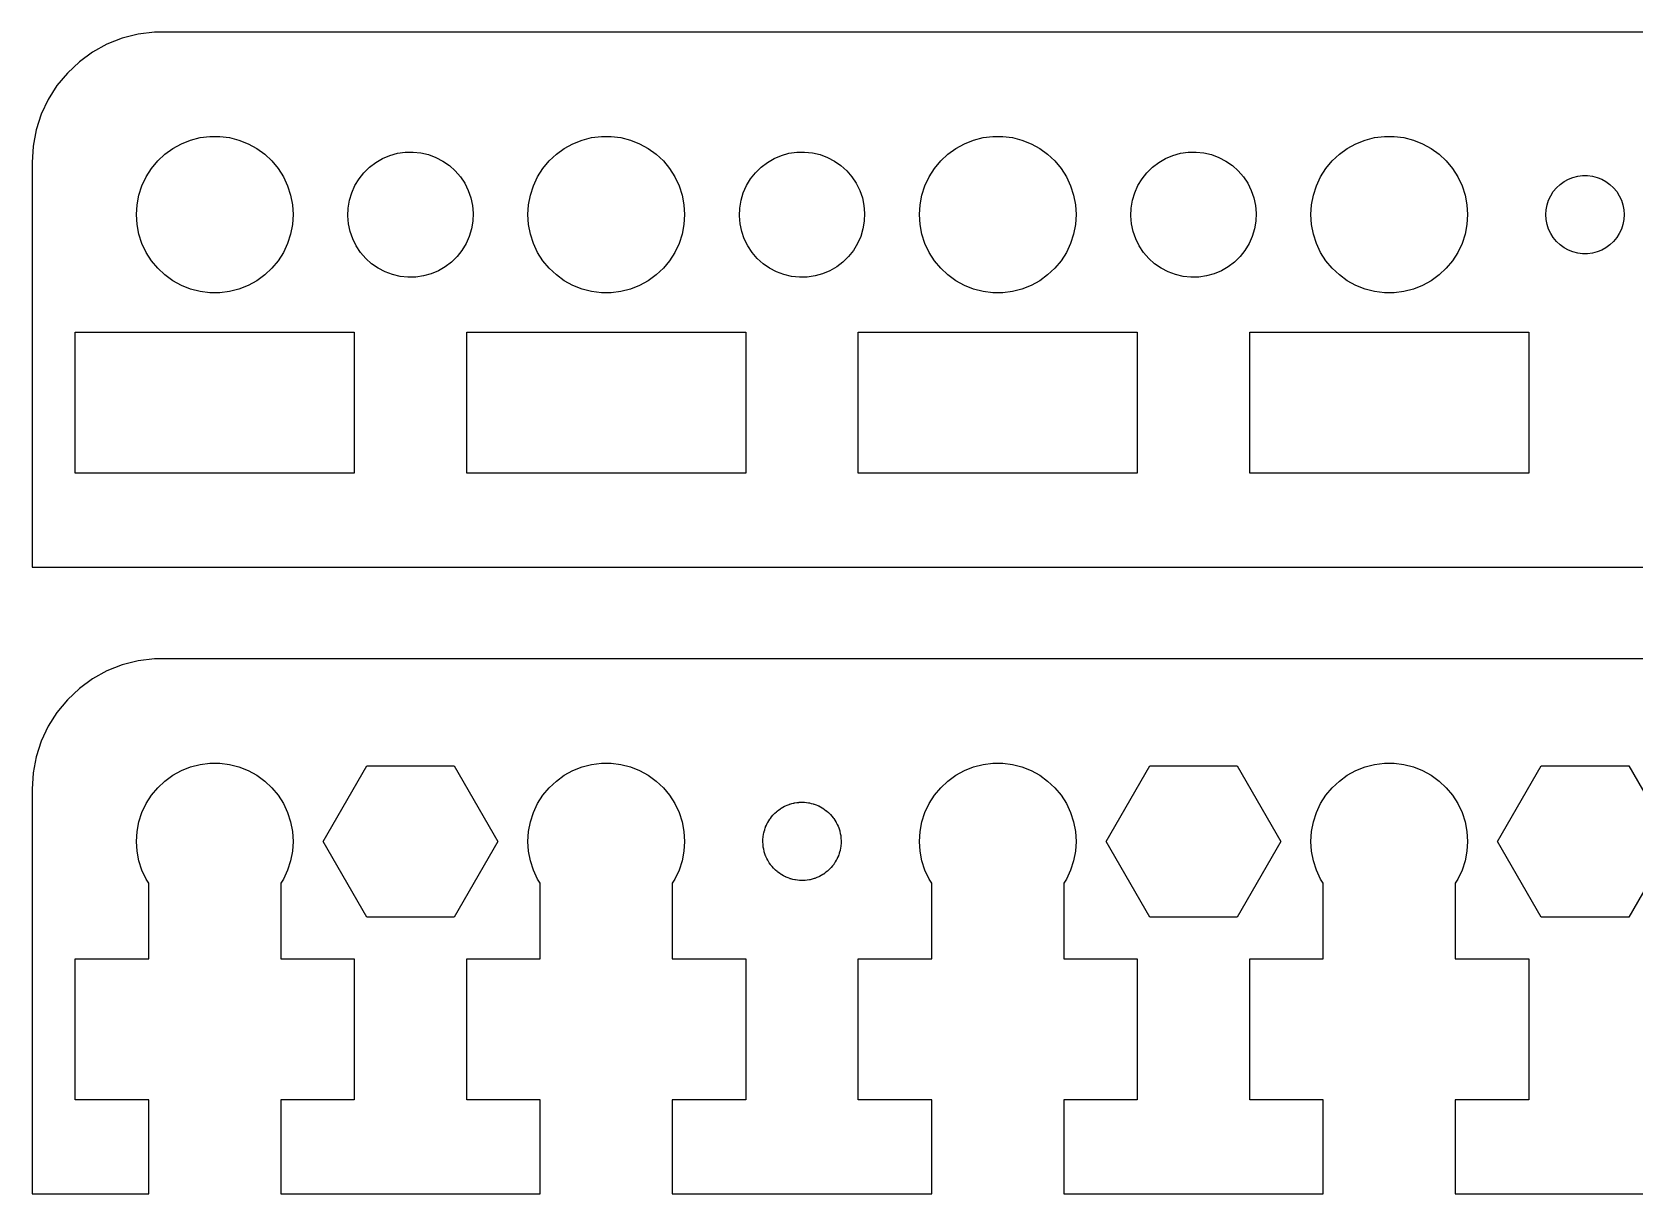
# Model space of a CAD drawing. Header units: metres. Extents: x -74 to 74, y 0 to 92.
# Drawn here: x -74.5 to -13.1, y 48 to 92.5 of the extents above; entities that cross this region are included whole.
import ezdxf

# ---------------------------------------------------------------- set-up
doc = ezdxf.new("R2010")
doc.units = ezdxf.units.M

msp = doc.modelspace()

# ---------------------------------------------------------------- linework, layer by layer
for p, q in [((-71.0451, 92.2553), (-71.6289, 92.0241)), ((-70.4369, 92.4114), (-71.0451, 92.2553)), ((-69.8139, 92.4901), (-70.4369, 92.4114)), ((69.8139, 92.4901), (-69.8139, 92.4901)), ((-72.1791, 91.7216), (-72.6871, 91.3526)), ((-71.6289, 92.0241), (-72.1791, 91.7216)), ((-73.1448, 90.9227), (-73.5451, 90.4389)), ((-72.6871, 91.3526), (-73.1448, 90.9227)), ((-73.5451, 90.4389), (-73.8815, 89.9088)), ((-73.8815, 89.9088), (-74.1489, 89.3406)), ((-74.1489, 89.3406), (-74.3429, 88.7434)), ((-74.3429, 88.7434), (-74.4606, 88.1267)), ((-68.427, 88.3532), (-68.0621, 88.4469)), ((-68.0621, 88.4469), (-67.6884, 88.4941)), ((-67.6884, 88.4941), (-67.3116, 88.4941)), ((-67.3116, 88.4941), (-66.9379, 88.4469)), ((-66.9379, 88.4469), (-66.573, 88.3532)), ((-53.427, 88.3532), (-53.0621, 88.4469)), ((-53.0621, 88.4469), (-52.6884, 88.4941)), ((-52.6884, 88.4941), (-52.3116, 88.4941)), ((-52.3116, 88.4941), (-51.9379, 88.4469)), ((-51.9379, 88.4469), (-51.5729, 88.3532)), ((-38.427, 88.3532), (-38.0621, 88.4469)), ((-38.0621, 88.4469), (-37.6884, 88.4941)), ((-37.6884, 88.4941), (-37.3116, 88.4941)), ((-37.3116, 88.4941), (-36.9379, 88.4469)), ((-36.9379, 88.4469), (-36.5729, 88.3532)), ((-23.427, 88.3532), (-23.0621, 88.4469)), ((-23.0621, 88.4469), (-22.6884, 88.4941)), ((-22.6884, 88.4941), (-22.3116, 88.4941)), ((-22.3116, 88.4941), (-21.9379, 88.4469)), ((-21.9379, 88.4469), (-21.5729, 88.3532)), ((-74.4606, 88.1267), (-74.5, 87.5)), ((-69.4123, 87.8115), (-69.1075, 88.033)), ((-69.1075, 88.033), (-68.7773, 88.2145)), ((-68.7773, 88.2145), (-68.427, 88.3532)), ((-66.573, 88.3532), (-66.2227, 88.2145)), ((-66.2227, 88.2145), (-65.8925, 88.033)), ((-65.8925, 88.033), (-65.5877, 87.8115)), ((-60.7893, 87.7665), (-60.499, 87.8475)), ((-60.499, 87.8475), (-60.2008, 87.8916)), ((-60.2008, 87.8916), (-59.8995, 87.8979)), ((-59.8995, 87.8979), (-59.5997, 87.8664)), ((-59.5997, 87.8664), (-59.3063, 87.7976)), ((-54.4123, 87.8115), (-54.1075, 88.033)), ((-54.1075, 88.033), (-53.7773, 88.2145)), ((-53.7773, 88.2145), (-53.427, 88.3532)), ((-51.5729, 88.3532), (-51.2227, 88.2145)), ((-51.2227, 88.2145), (-50.8925, 88.033)), ((-50.8925, 88.033), (-50.5877, 87.8115)), ((-45.7893, 87.7665), (-45.499, 87.8475)), ((-45.499, 87.8475), (-45.2008, 87.8916)), ((-45.2008, 87.8916), (-44.8995, 87.8979)), ((-44.8995, 87.8979), (-44.5997, 87.8664)), ((-44.5997, 87.8664), (-44.3063, 87.7976)), ((-39.4123, 87.8115), (-39.1075, 88.033)), ((-39.1075, 88.033), (-38.7773, 88.2145)), ((-38.7773, 88.2145), (-38.427, 88.3532)), ((-36.5729, 88.3532), (-36.2227, 88.2145)), ((-36.2227, 88.2145), (-35.8925, 88.033)), ((-35.8925, 88.033), (-35.5877, 87.8115)), ((-30.7893, 87.7665), (-30.499, 87.8475)), ((-30.499, 87.8475), (-30.2008, 87.8916)), ((-30.2008, 87.8916), (-29.8995, 87.8979)), ((-29.8995, 87.8979), (-29.5997, 87.8664)), ((-29.5997, 87.8664), (-29.3063, 87.7976)), ((-24.4123, 87.8115), (-24.1075, 88.033)), ((-24.1075, 88.033), (-23.7773, 88.2145)), ((-23.7773, 88.2145), (-23.427, 88.3532)), ((-21.5729, 88.3532), (-21.2227, 88.2145)), ((-21.2227, 88.2145), (-20.8925, 88.033)), ((-20.8925, 88.033), (-20.5877, 87.8115)), ((-74.5, 87.5), (-74.5, 72)), ((-70.1289, 86.9453), (-69.927, 87.2634)), ((-69.927, 87.2634), (-69.6869, 87.5536)), ((-69.6869, 87.5536), (-69.4123, 87.8115)), ((-65.5877, 87.8115), (-65.3131, 87.5536)), ((-65.3131, 87.5536), (-65.073, 87.2634)), ((-65.073, 87.2634), (-64.8711, 86.9453)), ((-61.7835, 87.1059), (-61.5682, 87.3168)), ((-61.5682, 87.3168), (-61.3281, 87.499)), ((-61.3281, 87.499), (-61.0671, 87.6497)), ((-61.0671, 87.6497), (-60.7893, 87.7665)), ((-59.3063, 87.7976), (-59.0238, 87.6925)), ((-59.0238, 87.6925), (-58.7567, 87.5529)), ((-58.7567, 87.5529), (-58.5092, 87.3809)), ((-58.5092, 87.3809), (-58.2853, 87.1792)), ((-55.1289, 86.9453), (-54.927, 87.2634)), ((-54.927, 87.2634), (-54.6869, 87.5536)), ((-54.6869, 87.5536), (-54.4123, 87.8115)), ((-50.5877, 87.8115), (-50.3131, 87.5536)), ((-50.3131, 87.5536), (-50.0729, 87.2634)), ((-50.0729, 87.2634), (-49.8711, 86.9453)), ((-46.7835, 87.1059), (-46.5682, 87.3168)), ((-46.5682, 87.3168), (-46.3281, 87.499)), ((-46.3281, 87.499), (-46.0671, 87.6497)), ((-46.0671, 87.6497), (-45.7893, 87.7665)), ((-44.3063, 87.7976), (-44.0238, 87.6925)), ((-44.0238, 87.6925), (-43.7567, 87.5529)), ((-43.7567, 87.5529), (-43.5092, 87.3809)), ((-43.5092, 87.3809), (-43.2853, 87.1792)), ((-40.1289, 86.9453), (-39.927, 87.2634)), ((-39.927, 87.2634), (-39.6869, 87.5536)), ((-39.6869, 87.5536), (-39.4123, 87.8115)), ((-35.5877, 87.8115), (-35.3131, 87.5536)), ((-35.3131, 87.5536), (-35.0729, 87.2634)), ((-35.0729, 87.2634), (-34.8711, 86.9453)), ((-31.7835, 87.1059), (-31.5682, 87.3168)), ((-31.5682, 87.3168), (-31.3281, 87.499)), ((-31.3281, 87.499), (-31.0671, 87.6497)), ((-31.0671, 87.6497), (-30.7893, 87.7665)), ((-29.3063, 87.7976), (-29.0238, 87.6925)), ((-29.0238, 87.6925), (-28.7567, 87.5529)), ((-28.7567, 87.5529), (-28.5092, 87.3809)), ((-28.5092, 87.3809), (-28.2853, 87.1792)), ((-25.1289, 86.9453), (-24.927, 87.2634)), ((-24.927, 87.2634), (-24.6869, 87.5536)), ((-24.6869, 87.5536), (-24.4123, 87.8115)), ((-20.5877, 87.8115), (-20.3131, 87.5536)), ((-20.3131, 87.5536), (-20.0729, 87.2634)), ((-20.0729, 87.2634), (-19.8711, 86.9453)), ((-70.4057, 86.2461), (-70.2893, 86.6044)), ((-70.2893, 86.6044), (-70.1289, 86.9453)), ((-64.8711, 86.9453), (-64.7107, 86.6044)), ((-64.7107, 86.6044), (-64.5943, 86.2461)), ((-62.2495, 86.3366), (-62.1269, 86.6119)), ((-62.1269, 86.6119), (-61.9707, 86.8697)), ((-61.9707, 86.8697), (-61.7835, 87.1059)), ((-58.2853, 87.1792), (-58.0883, 86.951)), ((-58.0883, 86.951), (-57.9215, 86.7)), ((-57.9215, 86.7), (-57.7875, 86.43)), ((-55.4057, 86.2461), (-55.2893, 86.6044)), ((-55.2893, 86.6044), (-55.1289, 86.9453)), ((-49.8711, 86.9453), (-49.7107, 86.6044)), ((-49.7107, 86.6044), (-49.5942, 86.2461)), ((-47.2495, 86.3366), (-47.1269, 86.6119)), ((-47.1269, 86.6119), (-46.9707, 86.8697)), ((-46.9707, 86.8697), (-46.7835, 87.1059)), ((-43.2853, 87.1792), (-43.0883, 86.951)), ((-43.0883, 86.951), (-42.9215, 86.7)), ((-42.9215, 86.7), (-42.7875, 86.43)), ((-40.4057, 86.2461), (-40.2893, 86.6044)), ((-40.2893, 86.6044), (-40.1289, 86.9453)), ((-34.8711, 86.9453), (-34.7107, 86.6044)), ((-34.7107, 86.6044), (-34.5942, 86.2461)), ((-32.2495, 86.3366), (-32.1269, 86.6119)), ((-32.1269, 86.6119), (-31.9707, 86.8697)), ((-31.9707, 86.8697), (-31.7835, 87.1059)), ((-28.2853, 87.1792), (-28.0883, 86.951)), ((-28.0883, 86.951), (-27.9215, 86.7)), ((-27.9215, 86.7), (-27.7875, 86.43)), ((-25.4057, 86.2461), (-25.2893, 86.6044)), ((-25.2893, 86.6044), (-25.1289, 86.9453)), ((-19.8711, 86.9453), (-19.7107, 86.6044)), ((-19.7107, 86.6044), (-19.5942, 86.2461)), ((-16.0934, 86.5268), (-15.9561, 86.6558)), ((-15.9561, 86.6558), (-15.8037, 86.7665)), ((-15.8037, 86.7665), (-15.6387, 86.8572)), ((-15.6387, 86.8572), (-15.4635, 86.9266)), ((-15.4635, 86.9266), (-15.2811, 86.9734)), ((-15.2811, 86.9734), (-15.0942, 86.997)), ((-15.0942, 86.997), (-14.9058, 86.997)), ((-14.9058, 86.997), (-14.7189, 86.9734)), ((-14.7189, 86.9734), (-14.5365, 86.9266)), ((-14.5365, 86.9266), (-14.3613, 86.8572)), ((-14.3613, 86.8572), (-14.1963, 86.7665)), ((-14.1963, 86.7665), (-14.0439, 86.6558)), ((-14.0439, 86.6558), (-13.9065, 86.5268)), ((-70.4763, 85.876), (-70.4057, 86.2461)), ((-64.5943, 86.2461), (-64.5237, 85.876)), ((-62.3868, 85.7509), (-62.3366, 86.048)), ((-62.3366, 86.048), (-62.2495, 86.3366)), ((-57.7875, 86.43), (-57.6884, 86.1454)), ((-57.6884, 86.1454), (-57.6257, 85.8506)), ((-55.4763, 85.876), (-55.4057, 86.2461)), ((-49.5942, 86.2461), (-49.5237, 85.876)), ((-47.3868, 85.7509), (-47.3366, 86.048)), ((-47.3366, 86.048), (-47.2495, 86.3366)), ((-42.7875, 86.43), (-42.6884, 86.1454)), ((-42.6884, 86.1454), (-42.6257, 85.8506)), ((-40.4763, 85.876), (-40.4057, 86.2461)), ((-34.5942, 86.2461), (-34.5237, 85.876)), ((-32.3868, 85.7509), (-32.3366, 86.048)), ((-32.3366, 86.048), (-32.2495, 86.3366)), ((-27.7875, 86.43), (-27.6884, 86.1454)), ((-27.6884, 86.1454), (-27.6257, 85.8506)), ((-25.4763, 85.876), (-25.4057, 86.2461)), ((-19.5942, 86.2461), (-19.5237, 85.876)), ((-16.4529, 85.873), (-16.3947, 86.0522)), ((-16.3947, 86.0522), (-16.3145, 86.2226)), ((-16.3145, 86.2226), (-16.2135, 86.3817)), ((-16.2135, 86.3817), (-16.0934, 86.5268)), ((-13.9065, 86.5268), (-13.7865, 86.3817)), ((-13.7865, 86.3817), (-13.6855, 86.2226)), ((-13.6855, 86.2226), (-13.6053, 86.0522)), ((-13.6053, 86.0522), (-13.5471, 85.873)), ((-70.5, 85.5), (-70.4763, 85.876)), ((-70.4763, 85.124), (-70.5, 85.5)), ((-64.5237, 85.876), (-64.5, 85.5)), ((-64.5, 85.5), (-64.5237, 85.124)), ((-62.3995, 85.4497), (-62.3868, 85.7509)), ((-62.3743, 85.1494), (-62.3995, 85.4497)), ((-57.6257, 85.8506), (-57.6005, 85.5502)), ((-57.6005, 85.5502), (-57.6131, 85.2491)), ((-55.5, 85.5), (-55.4763, 85.876)), ((-55.4763, 85.124), (-55.5, 85.5)), ((-49.5237, 85.876), (-49.5, 85.5)), ((-49.5, 85.5), (-49.5237, 85.124)), ((-47.3995, 85.4497), (-47.3868, 85.7509)), ((-47.3743, 85.1494), (-47.3995, 85.4497)), ((-42.6257, 85.8506), (-42.6005, 85.5502)), ((-42.6005, 85.5502), (-42.6131, 85.2491)), ((-40.5, 85.5), (-40.4763, 85.876)), ((-40.4763, 85.124), (-40.5, 85.5)), ((-34.5237, 85.876), (-34.5, 85.5)), ((-34.5, 85.5), (-34.5237, 85.124)), ((-32.3995, 85.4497), (-32.3868, 85.7509)), ((-32.3743, 85.1494), (-32.3995, 85.4497)), ((-27.6257, 85.8506), (-27.6005, 85.5502)), ((-27.6005, 85.5502), (-27.6131, 85.2491)), ((-25.5, 85.5), (-25.4763, 85.876)), ((-25.4763, 85.124), (-25.5, 85.5)), ((-19.5237, 85.876), (-19.5, 85.5)), ((-19.5, 85.5), (-19.5237, 85.124)), ((-16.5, 85.5), (-16.4882, 85.688)), ((-16.4882, 85.312), (-16.5, 85.5)), ((-16.4882, 85.688), (-16.4529, 85.873)), ((-13.5471, 85.873), (-13.5118, 85.688)), ((-13.5118, 85.688), (-13.5, 85.5)), ((-13.5, 85.5), (-13.5118, 85.312)), ((-70.4057, 84.7539), (-70.4763, 85.124)), ((-70.2893, 84.3956), (-70.4057, 84.7539)), ((-64.5943, 84.7539), (-64.7107, 84.3956)), ((-64.5237, 85.124), (-64.5943, 84.7539)), ((-62.3116, 84.8546), (-62.3743, 85.1494)), ((-62.2125, 84.57), (-62.3116, 84.8546)), ((-57.6634, 84.952), (-57.7505, 84.6634)), ((-57.6131, 85.2491), (-57.6634, 84.952)), ((-55.4057, 84.7539), (-55.4763, 85.124)), ((-55.2893, 84.3956), (-55.4057, 84.7539)), ((-49.5942, 84.7539), (-49.7107, 84.3956)), ((-49.5237, 85.124), (-49.5942, 84.7539)), ((-47.3116, 84.8546), (-47.3743, 85.1494)), ((-47.2125, 84.57), (-47.3116, 84.8546)), ((-42.6634, 84.952), (-42.7505, 84.6634)), ((-42.6131, 85.2491), (-42.6634, 84.952)), ((-40.4057, 84.7539), (-40.4763, 85.124)), ((-40.2893, 84.3956), (-40.4057, 84.7539)), ((-34.5942, 84.7539), (-34.7107, 84.3956)), ((-34.5237, 85.124), (-34.5942, 84.7539)), ((-32.3116, 84.8546), (-32.3743, 85.1494)), ((-32.2125, 84.57), (-32.3116, 84.8546)), ((-27.6634, 84.952), (-27.7505, 84.6634)), ((-27.6131, 85.2491), (-27.6634, 84.952)), ((-25.4057, 84.7539), (-25.4763, 85.124)), ((-25.2893, 84.3956), (-25.4057, 84.7539)), ((-19.5942, 84.7539), (-19.7107, 84.3956)), ((-19.5237, 85.124), (-19.5942, 84.7539)), ((-16.4529, 85.127), (-16.4882, 85.312)), ((-16.3947, 84.9478), (-16.4529, 85.127)), ((-16.3145, 84.7774), (-16.3947, 84.9478)), ((-16.2135, 84.6183), (-16.3145, 84.7774)), ((-13.6855, 84.7774), (-13.7865, 84.6183)), ((-13.6053, 84.9478), (-13.6855, 84.7774)), ((-13.5471, 85.127), (-13.6053, 84.9478)), ((-13.5118, 85.312), (-13.5471, 85.127)), ((-70.1289, 84.0547), (-70.2893, 84.3956)), ((-64.7107, 84.3956), (-64.8711, 84.0547)), ((-62.0785, 84.3), (-62.2125, 84.57)), ((-61.9117, 84.049), (-62.0785, 84.3)), ((-57.8731, 84.3881), (-58.0292, 84.1303)), ((-57.7505, 84.6634), (-57.8731, 84.3881)), ((-55.1289, 84.0547), (-55.2893, 84.3956)), ((-49.7107, 84.3956), (-49.8711, 84.0547)), ((-47.0785, 84.3), (-47.2125, 84.57)), ((-46.9117, 84.049), (-47.0785, 84.3)), ((-42.8731, 84.3881), (-43.0292, 84.1303)), ((-42.7505, 84.6634), (-42.8731, 84.3881)), ((-40.1289, 84.0547), (-40.2893, 84.3956)), ((-34.7107, 84.3956), (-34.8711, 84.0547)), ((-32.0785, 84.3), (-32.2125, 84.57)), ((-31.9117, 84.049), (-32.0785, 84.3)), ((-27.8731, 84.3881), (-28.0292, 84.1303)), ((-27.7505, 84.6634), (-27.8731, 84.3881)), ((-25.1289, 84.0547), (-25.2893, 84.3956)), ((-19.7107, 84.3956), (-19.8711, 84.0547)), ((-16.0934, 84.4732), (-16.2135, 84.6183)), ((-15.9561, 84.3442), (-16.0934, 84.4732)), ((-15.8037, 84.2335), (-15.9561, 84.3442)), ((-15.6387, 84.1427), (-15.8037, 84.2335)), ((-15.4635, 84.0734), (-15.6387, 84.1427)), ((-14.3613, 84.1427), (-14.5365, 84.0734)), ((-14.1963, 84.2335), (-14.3613, 84.1427)), ((-14.0439, 84.3442), (-14.1963, 84.2335)), ((-13.9065, 84.4732), (-14.0439, 84.3442)), ((-13.7865, 84.6183), (-13.9065, 84.4732)), ((-69.927, 83.7366), (-70.1289, 84.0547)), ((-69.6869, 83.4464), (-69.927, 83.7366)), ((-65.073, 83.7366), (-65.3131, 83.4464)), ((-64.8711, 84.0547), (-65.073, 83.7366)), ((-61.7147, 83.8208), (-61.9117, 84.049)), ((-61.4908, 83.6191), (-61.7147, 83.8208)), ((-61.2433, 83.4471), (-61.4908, 83.6191)), ((-58.4318, 83.6832), (-58.6719, 83.501)), ((-58.2164, 83.8941), (-58.4318, 83.6832)), ((-58.0292, 84.1303), (-58.2164, 83.8941)), ((-54.927, 83.7366), (-55.1289, 84.0547)), ((-54.6869, 83.4464), (-54.927, 83.7366)), ((-50.0729, 83.7366), (-50.3131, 83.4464)), ((-49.8711, 84.0547), (-50.0729, 83.7366)), ((-46.7147, 83.8208), (-46.9117, 84.049)), ((-46.4908, 83.6191), (-46.7147, 83.8208)), ((-46.2433, 83.4471), (-46.4908, 83.6191)), ((-43.4318, 83.6832), (-43.6719, 83.501)), ((-43.2164, 83.8941), (-43.4318, 83.6832)), ((-43.0292, 84.1303), (-43.2164, 83.8941)), ((-39.927, 83.7366), (-40.1289, 84.0547)), ((-39.6869, 83.4464), (-39.927, 83.7366)), ((-35.0729, 83.7366), (-35.3131, 83.4464)), ((-34.8711, 84.0547), (-35.0729, 83.7366)), ((-31.7147, 83.8208), (-31.9117, 84.049)), ((-31.4908, 83.6191), (-31.7147, 83.8208)), ((-31.2433, 83.4471), (-31.4908, 83.6191)), ((-28.4318, 83.6832), (-28.6719, 83.501)), ((-28.2164, 83.8941), (-28.4318, 83.6832)), ((-28.0292, 84.1303), (-28.2164, 83.8941)), ((-24.927, 83.7366), (-25.1289, 84.0547)), ((-24.6869, 83.4464), (-24.927, 83.7366)), ((-20.0729, 83.7366), (-20.3131, 83.4464)), ((-19.8711, 84.0547), (-20.0729, 83.7366)), ((-15.2811, 84.0266), (-15.4635, 84.0734)), ((-15.0942, 84.0029), (-15.2811, 84.0266)), ((-14.9058, 84.0029), (-15.0942, 84.0029)), ((-14.7189, 84.0266), (-14.9058, 84.0029)), ((-14.5365, 84.0734), (-14.7189, 84.0266)), ((-69.4123, 83.1884), (-69.6869, 83.4464)), ((-69.1075, 82.967), (-69.4123, 83.1884)), ((-68.7773, 82.7855), (-69.1075, 82.967)), ((-65.8925, 82.967), (-66.2227, 82.7855)), ((-65.5877, 83.1884), (-65.8925, 82.967)), ((-65.3131, 83.4464), (-65.5877, 83.1884)), ((-60.9762, 83.3075), (-61.2433, 83.4471)), ((-60.6937, 83.2024), (-60.9762, 83.3075)), ((-60.4002, 83.1336), (-60.6937, 83.2024)), ((-60.1005, 83.1021), (-60.4002, 83.1336)), ((-59.7992, 83.1084), (-60.1005, 83.1021)), ((-59.501, 83.1524), (-59.7992, 83.1084)), ((-59.2107, 83.2335), (-59.501, 83.1524)), ((-58.9329, 83.3503), (-59.2107, 83.2335)), ((-58.6719, 83.501), (-58.9329, 83.3503)), ((-54.4123, 83.1884), (-54.6869, 83.4464)), ((-54.1075, 82.967), (-54.4123, 83.1884)), ((-53.7773, 82.7855), (-54.1075, 82.967)), ((-50.8925, 82.967), (-51.2227, 82.7855)), ((-50.5877, 83.1884), (-50.8925, 82.967)), ((-50.3131, 83.4464), (-50.5877, 83.1884)), ((-45.9762, 83.3075), (-46.2433, 83.4471)), ((-45.6937, 83.2024), (-45.9762, 83.3075)), ((-45.4002, 83.1336), (-45.6937, 83.2024)), ((-45.1005, 83.1021), (-45.4002, 83.1336)), ((-44.7992, 83.1084), (-45.1005, 83.1021)), ((-44.501, 83.1524), (-44.7992, 83.1084)), ((-44.2107, 83.2335), (-44.501, 83.1524)), ((-43.9329, 83.3503), (-44.2107, 83.2335)), ((-43.6719, 83.501), (-43.9329, 83.3503)), ((-39.4123, 83.1884), (-39.6869, 83.4464)), ((-39.1075, 82.967), (-39.4123, 83.1884)), ((-38.7773, 82.7855), (-39.1075, 82.967)), ((-35.8925, 82.967), (-36.2227, 82.7855)), ((-35.5877, 83.1884), (-35.8925, 82.967)), ((-35.3131, 83.4464), (-35.5877, 83.1884)), ((-30.9762, 83.3075), (-31.2433, 83.4471)), ((-30.6937, 83.2024), (-30.9762, 83.3075)), ((-30.4002, 83.1336), (-30.6937, 83.2024)), ((-30.1005, 83.1021), (-30.4002, 83.1336)), ((-29.7992, 83.1084), (-30.1005, 83.1021)), ((-29.501, 83.1524), (-29.7992, 83.1084)), ((-29.2107, 83.2335), (-29.501, 83.1524)), ((-28.9329, 83.3503), (-29.2107, 83.2335)), ((-28.6719, 83.501), (-28.9329, 83.3503)), ((-24.4123, 83.1884), (-24.6869, 83.4464)), ((-24.1075, 82.967), (-24.4123, 83.1884)), ((-23.7773, 82.7855), (-24.1075, 82.967)), ((-20.8925, 82.967), (-21.2227, 82.7855)), ((-20.5877, 83.1884), (-20.8925, 82.967)), ((-20.3131, 83.4464), (-20.5877, 83.1884)), ((-68.427, 82.6468), (-68.7773, 82.7855)), ((-68.0621, 82.5531), (-68.427, 82.6468)), ((-67.6884, 82.5059), (-68.0621, 82.5531)), ((-67.3116, 82.5059), (-67.6884, 82.5059)), ((-66.9379, 82.5531), (-67.3116, 82.5059)), ((-66.573, 82.6468), (-66.9379, 82.5531)), ((-66.2227, 82.7855), (-66.573, 82.6468)), ((-53.427, 82.6468), (-53.7773, 82.7855)), ((-53.0621, 82.5531), (-53.427, 82.6468)), ((-52.6884, 82.5059), (-53.0621, 82.5531)), ((-52.3116, 82.5059), (-52.6884, 82.5059)), ((-51.9379, 82.5531), (-52.3116, 82.5059)), ((-51.5729, 82.6468), (-51.9379, 82.5531)), ((-51.2227, 82.7855), (-51.5729, 82.6468)), ((-38.427, 82.6468), (-38.7773, 82.7855)), ((-38.0621, 82.5531), (-38.427, 82.6468)), ((-37.6884, 82.5059), (-38.0621, 82.5531)), ((-37.3116, 82.5059), (-37.6884, 82.5059)), ((-36.9379, 82.5531), (-37.3116, 82.5059)), ((-36.5729, 82.6468), (-36.9379, 82.5531)), ((-36.2227, 82.7855), (-36.5729, 82.6468)), ((-23.427, 82.6468), (-23.7773, 82.7855)), ((-23.0621, 82.5531), (-23.427, 82.6468)), ((-22.6884, 82.5059), (-23.0621, 82.5531)), ((-22.3116, 82.5059), (-22.6884, 82.5059)), ((-21.9379, 82.5531), (-22.3116, 82.5059)), ((-21.5729, 82.6468), (-21.9379, 82.5531)), ((-21.2227, 82.7855), (-21.5729, 82.6468)), ((-72.8466, 75.6), (-72.8466, 81)), ((-72.8466, 81), (-62.1534, 81)), ((-62.1534, 81), (-62.1534, 75.6)), ((-57.8466, 75.6), (-57.8466, 81)), ((-57.8466, 81), (-47.1534, 81)), ((-47.1534, 81), (-47.1534, 75.6)), ((-42.8466, 75.6), (-42.8466, 81)), ((-42.8466, 81), (-32.1534, 81)), ((-32.1534, 81), (-32.1534, 75.6)), ((-27.8466, 75.6), (-27.8466, 81)), ((-27.8466, 81), (-17.1534, 81)), ((-17.1534, 81), (-17.1534, 75.6)), ((-62.1534, 75.6), (-72.8466, 75.6)), ((-47.1534, 75.6), (-57.8466, 75.6)), ((-32.1534, 75.6), (-42.8466, 75.6)), ((-17.1534, 75.6), (-27.8466, 75.6)), ((-74.5, 72), (74.5, 72)), ((-71.0451, 68.2553), (-71.6289, 68.0241)), ((-70.4369, 68.4114), (-71.0451, 68.2553)), ((-69.8139, 68.4901), (-70.4369, 68.4114)), ((69.8139, 68.4901), (-69.8139, 68.4901)), ((-72.1791, 67.7216), (-72.6871, 67.3526)), ((-71.6289, 68.0241), (-72.1791, 67.7216)), ((-72.6871, 67.3526), (-73.1448, 66.9227)), ((-73.5451, 66.4389), (-73.8815, 65.9088)), ((-73.1448, 66.9227), (-73.5451, 66.4389)), ((-73.8815, 65.9088), (-74.1489, 65.3406)), ((-74.1489, 65.3406), (-74.3429, 64.7434)), ((-74.3429, 64.7434), (-74.4606, 64.1267)), ((-68.0621, 64.4469), (-67.6884, 64.4941)), ((-67.6884, 64.4941), (-67.3116, 64.4941)), ((-67.3116, 64.4941), (-66.9379, 64.4469)), ((-53.0621, 64.4469), (-52.6884, 64.4941)), ((-52.6884, 64.4941), (-52.3116, 64.4941)), ((-52.3116, 64.4941), (-51.9379, 64.4469)), ((-38.0621, 64.4469), (-37.6884, 64.4941)), ((-37.6884, 64.4941), (-37.3116, 64.4941)), ((-37.3116, 64.4941), (-36.9379, 64.4469)), ((-23.0621, 64.4469), (-22.6884, 64.4941)), ((-22.6884, 64.4941), (-22.3116, 64.4941)), ((-22.3116, 64.4941), (-21.9379, 64.4469)), ((-74.4606, 64.1267), (-74.5, 63.5)), ((-69.4123, 63.8115), (-69.1075, 64.033)), ((-69.1075, 64.033), (-68.7773, 64.2145)), ((-68.7773, 64.2145), (-68.427, 64.3532)), ((-68.427, 64.3532), (-68.0621, 64.4469)), ((-66.9379, 64.4469), (-66.573, 64.3532)), ((-66.573, 64.3532), (-66.2227, 64.2145)), ((-66.2227, 64.2145), (-65.8925, 64.033)), ((-65.8925, 64.033), (-65.5877, 63.8115)), ((-63.3466, 61.5), (-61.6733, 64.3982)), ((-61.6733, 64.3982), (-58.3267, 64.3982)), ((-58.3267, 64.3982), (-56.6534, 61.5)), ((-54.4123, 63.8115), (-54.1075, 64.033)), ((-54.1075, 64.033), (-53.7773, 64.2145)), ((-53.7773, 64.2145), (-53.427, 64.3532)), ((-53.427, 64.3532), (-53.0621, 64.4469)), ((-51.9379, 64.4469), (-51.5729, 64.3532)), ((-51.5729, 64.3532), (-51.2227, 64.2145)), ((-51.2227, 64.2145), (-50.8925, 64.033)), ((-50.8925, 64.033), (-50.5877, 63.8115)), ((-39.4123, 63.8115), (-39.1075, 64.033)), ((-39.1075, 64.033), (-38.7773, 64.2145)), ((-38.7773, 64.2145), (-38.427, 64.3532)), ((-38.427, 64.3532), (-38.0621, 64.4469)), ((-36.9379, 64.4469), (-36.5729, 64.3532)), ((-36.5729, 64.3532), (-36.2227, 64.2145)), ((-36.2227, 64.2145), (-35.8925, 64.033)), ((-35.8925, 64.033), (-35.5877, 63.8115)), ((-33.3466, 61.5), (-31.6733, 64.3982)), ((-31.6733, 64.3982), (-28.3267, 64.3982)), ((-28.3267, 64.3982), (-26.6534, 61.5)), ((-24.4123, 63.8115), (-24.1075, 64.033)), ((-24.1075, 64.033), (-23.7773, 64.2145)), ((-23.7773, 64.2145), (-23.427, 64.3532)), ((-23.427, 64.3532), (-23.0621, 64.4469)), ((-21.9379, 64.4469), (-21.5729, 64.3532)), ((-21.5729, 64.3532), (-21.2227, 64.2145)), ((-21.2227, 64.2145), (-20.8925, 64.033)), ((-20.8925, 64.033), (-20.5877, 63.8115)), ((-18.3466, 61.5), (-16.6733, 64.3982)), ((-16.6733, 64.3982), (-13.3267, 64.3982)), ((-13.3267, 64.3982), (-11.6534, 61.5)), ((-74.5, 63.5), (-74.5, 48)), ((-70.1289, 62.9453), (-69.927, 63.2634)), ((-69.927, 63.2634), (-69.6869, 63.5536)), ((-69.6869, 63.5536), (-69.4123, 63.8115)), ((-65.5877, 63.8115), (-65.3131, 63.5536)), ((-65.3131, 63.5536), (-65.073, 63.2634)), ((-65.073, 63.2634), (-64.8711, 62.9453)), ((-55.1289, 62.9453), (-54.927, 63.2634)), ((-54.927, 63.2634), (-54.6869, 63.5536)), ((-54.6869, 63.5536), (-54.4123, 63.8115)), ((-50.5877, 63.8115), (-50.3131, 63.5536)), ((-50.3131, 63.5536), (-50.0729, 63.2634)), ((-50.0729, 63.2634), (-49.8711, 62.9453)), ((-40.1289, 62.9453), (-39.927, 63.2634)), ((-39.927, 63.2634), (-39.6869, 63.5536)), ((-39.6869, 63.5536), (-39.4123, 63.8115)), ((-35.5877, 63.8115), (-35.3131, 63.5536)), ((-35.3131, 63.5536), (-35.0729, 63.2634)), ((-35.0729, 63.2634), (-34.8711, 62.9453)), ((-25.1289, 62.9453), (-24.927, 63.2634)), ((-24.927, 63.2634), (-24.6869, 63.5536)), ((-24.6869, 63.5536), (-24.4123, 63.8115)), ((-20.5877, 63.8115), (-20.3131, 63.5536)), ((-20.3131, 63.5536), (-20.0729, 63.2634)), ((-20.0729, 63.2634), (-19.8711, 62.9453)), ((-70.2893, 62.6044), (-70.1289, 62.9453)), ((-64.8711, 62.9453), (-64.7107, 62.6044)), ((-55.2893, 62.6044), (-55.1289, 62.9453)), ((-49.8711, 62.9453), (-49.7107, 62.6044)), ((-45.9801, 62.6355), (-45.9676, 62.645)), ((-45.9676, 62.645), (-45.9561, 62.6558)), ((-45.9561, 62.6558), (-45.8926, 62.7019)), ((-45.8926, 62.7019), (-45.8301, 62.7494)), ((-45.8301, 62.7494), (-45.8165, 62.7572)), ((-45.8165, 62.7572), (-45.8037, 62.7665)), ((-45.8037, 62.7665), (-45.7349, 62.8043)), ((-45.7349, 62.8043), (-45.6669, 62.8436)), ((-45.6669, 62.8436), (-45.6525, 62.8497)), ((-45.6525, 62.8497), (-45.6387, 62.8572)), ((-45.6387, 62.8572), (-45.5657, 62.8861)), ((-45.5657, 62.8861), (-45.4933, 62.9165)), ((-45.4933, 62.9165), (-45.4781, 62.9208)), ((-45.4781, 62.9208), (-45.4635, 62.9266)), ((-45.4635, 62.9266), (-45.3875, 62.9461)), ((-45.3875, 62.9461), (-45.3119, 62.9672)), ((-45.3119, 62.9672), (-45.2963, 62.9695)), ((-45.2963, 62.9695), (-45.2811, 62.9734)), ((-45.2811, 62.9734), (-45.2032, 62.9833)), ((-45.2032, 62.9833), (-45.1255, 62.9947)), ((-45.1255, 62.9947), (-45.1098, 62.9951)), ((-45.1098, 62.9951), (-45.0942, 62.997)), ((-45.0942, 62.997), (-45.0157, 62.997)), ((-45.0157, 62.997), (-44.9372, 62.9987)), ((-44.9372, 62.9987), (-44.9215, 62.997)), ((-44.9215, 62.997), (-44.9058, 62.997)), ((-44.9058, 62.997), (-44.8279, 62.9872)), ((-44.8279, 62.9872), (-44.7498, 62.979)), ((-44.7498, 62.979), (-44.7345, 62.9754)), ((-44.7345, 62.9754), (-44.7189, 62.9734)), ((-44.7189, 62.9734), (-44.6429, 62.9539)), ((-44.6429, 62.9539), (-44.5665, 62.936)), ((-44.5665, 62.936), (-44.5517, 62.9305)), ((-44.5517, 62.9305), (-44.5365, 62.9266)), ((-44.5365, 62.9266), (-44.4635, 62.8977)), ((-44.4635, 62.8977), (-44.3899, 62.8703)), ((-44.3899, 62.8703), (-44.3759, 62.863)), ((-44.3759, 62.863), (-44.3613, 62.8572)), ((-44.3613, 62.8572), (-44.2925, 62.8194)), ((-44.2925, 62.8194), (-44.2229, 62.783)), ((-44.2229, 62.783), (-44.21, 62.7741)), ((-44.21, 62.7741), (-44.1963, 62.7665)), ((-44.1963, 62.7665), (-44.1328, 62.7204)), ((-44.1328, 62.7204), (-44.0683, 62.6755)), ((-44.0683, 62.6755), (-44.0566, 62.665)), ((-44.0566, 62.665), (-44.0439, 62.6558)), ((-44.0439, 62.6558), (-43.9866, 62.602)), ((-40.2893, 62.6044), (-40.1289, 62.9453)), ((-34.8711, 62.9453), (-34.7107, 62.6044)), ((-25.2893, 62.6044), (-25.1289, 62.9453)), ((-19.8711, 62.9453), (-19.7107, 62.6044)), ((-70.4763, 61.876), (-70.4057, 62.2461)), ((-70.4057, 62.2461), (-70.2893, 62.6044)), ((-64.7107, 62.6044), (-64.5943, 62.2461)), ((-64.5943, 62.2461), (-64.5237, 61.876)), ((-55.4763, 61.876), (-55.4057, 62.2461)), ((-55.4057, 62.2461), (-55.2893, 62.6044)), ((-49.7107, 62.6044), (-49.5942, 62.2461)), ((-49.5942, 62.2461), (-49.5237, 61.876)), ((-46.4059, 62.0229), (-46.3995, 62.0372)), ((-46.3995, 62.0372), (-46.3947, 62.0522)), ((-46.3947, 62.0522), (-46.3612, 62.1232)), ((-46.3612, 62.1232), (-46.3293, 62.1949)), ((-46.3293, 62.1949), (-46.3212, 62.2084)), ((-46.3212, 62.2084), (-46.3145, 62.2226)), ((-46.3145, 62.2226), (-46.2724, 62.2889)), ((-46.2724, 62.2889), (-46.2317, 62.3561)), ((-46.2317, 62.3561), (-46.222, 62.3684)), ((-46.222, 62.3684), (-46.2135, 62.3817)), ((-46.2135, 62.3817), (-46.1635, 62.4422)), ((-46.1635, 62.4422), (-46.1147, 62.5037)), ((-46.1147, 62.5037), (-46.1035, 62.5147)), ((-46.1035, 62.5147), (-46.0934, 62.5268)), ((-46.0934, 62.5268), (-46.0362, 62.5806)), ((-46.0362, 62.5806), (-45.9801, 62.6355)), ((-43.9866, 62.602), (-43.9283, 62.5495)), ((-43.9283, 62.5495), (-43.918, 62.5376)), ((-43.918, 62.5376), (-43.9065, 62.5268)), ((-43.9065, 62.5268), (-43.8565, 62.4663)), ((-43.8565, 62.4663), (-43.8052, 62.4069)), ((-43.8052, 62.4069), (-43.7965, 62.3938)), ((-43.7965, 62.3938), (-43.7865, 62.3817)), ((-43.7865, 62.3817), (-43.7444, 62.3154)), ((-43.7444, 62.3154), (-43.701, 62.25)), ((-43.701, 62.25), (-43.694, 62.2359)), ((-43.694, 62.2359), (-43.6855, 62.2226)), ((-43.6855, 62.2226), (-43.6521, 62.1516)), ((-43.6521, 62.1516), (-43.6172, 62.0813)), ((-43.6172, 62.0813), (-43.612, 62.0664)), ((-43.612, 62.0664), (-43.6053, 62.0522)), ((-43.6053, 62.0522), (-43.5811, 61.9775)), ((-40.4763, 61.876), (-40.4057, 62.2461)), ((-40.4057, 62.2461), (-40.2893, 62.6044)), ((-34.7107, 62.6044), (-34.5942, 62.2461)), ((-34.5942, 62.2461), (-34.5237, 61.876)), ((-25.4763, 61.876), (-25.4057, 62.2461)), ((-25.4057, 62.2461), (-25.2893, 62.6044)), ((-19.7107, 62.6044), (-19.5942, 62.2461)), ((-19.5942, 62.2461), (-19.5237, 61.876)), ((-70.5, 61.5), (-70.4763, 61.876)), ((-70.4763, 61.124), (-70.5, 61.5)), ((-64.5237, 61.876), (-64.5, 61.5)), ((-64.5, 61.5), (-64.5237, 61.124)), ((-61.6733, 58.6018), (-63.3466, 61.5)), ((-56.6534, 61.5), (-58.3267, 58.6018)), ((-55.5, 61.5), (-55.4763, 61.876)), ((-55.4763, 61.124), (-55.5, 61.5)), ((-49.5237, 61.876), (-49.5, 61.5)), ((-49.5, 61.5), (-49.5237, 61.124)), ((-46.5, 61.5), (-46.4951, 61.5784)), ((-46.499, 61.4843), (-46.5, 61.5)), ((-46.4997, 61.4686), (-46.499, 61.4843)), ((-46.4931, 61.3904), (-46.4997, 61.4686)), ((-46.4951, 61.5784), (-46.4918, 61.6568)), ((-46.4918, 61.6568), (-46.4892, 61.6723)), ((-46.4892, 61.6723), (-46.4882, 61.688)), ((-46.4882, 61.688), (-46.4734, 61.7651)), ((-46.4734, 61.7651), (-46.4604, 61.8425)), ((-46.4604, 61.8425), (-46.4558, 61.8576)), ((-46.4558, 61.8576), (-46.4529, 61.873)), ((-46.4529, 61.873), (-46.4286, 61.9477)), ((-46.4286, 61.9477), (-46.4059, 62.0229)), ((-43.5811, 61.9775), (-43.5553, 61.9034)), ((-43.5553, 61.9034), (-43.552, 61.888)), ((-43.552, 61.888), (-43.5471, 61.873)), ((-43.5471, 61.873), (-43.5324, 61.7959)), ((-43.5324, 61.7959), (-43.5161, 61.7191)), ((-43.5161, 61.7191), (-43.5148, 61.7034)), ((-43.5148, 61.7034), (-43.5118, 61.688)), ((-43.5118, 61.688), (-43.5069, 61.6096)), ((-43.5049, 61.4217), (-43.5082, 61.3432)), ((-43.5069, 61.6096), (-43.5003, 61.5314)), ((-43.5, 61.5), (-43.5049, 61.4217)), ((-43.5003, 61.5314), (-43.501, 61.5157)), ((-43.501, 61.5157), (-43.5, 61.5)), ((-40.5, 61.5), (-40.4763, 61.876)), ((-40.4763, 61.124), (-40.5, 61.5)), ((-34.5237, 61.876), (-34.5, 61.5)), ((-34.5, 61.5), (-34.5237, 61.124)), ((-31.6733, 58.6018), (-33.3466, 61.5)), ((-26.6534, 61.5), (-28.3267, 58.6018)), ((-25.5, 61.5), (-25.4763, 61.876)), ((-25.4763, 61.124), (-25.5, 61.5)), ((-19.5237, 61.876), (-19.5, 61.5)), ((-19.5, 61.5), (-19.5237, 61.124)), ((-16.6733, 58.6018), (-18.3466, 61.5)), ((-11.6534, 61.5), (-13.3267, 58.6018)), ((-70.4057, 60.7539), (-70.4763, 61.124)), ((-64.5237, 61.124), (-64.5943, 60.7539)), ((-55.4057, 60.7539), (-55.4763, 61.124)), ((-49.5237, 61.124), (-49.5942, 60.7539)), ((-46.4882, 61.312), (-46.4931, 61.3904)), ((-46.4852, 61.2965), (-46.4882, 61.312)), ((-46.4839, 61.2809), (-46.4852, 61.2965)), ((-46.4676, 61.2041), (-46.4839, 61.2809)), ((-46.4529, 61.127), (-46.4676, 61.2041)), ((-46.448, 61.112), (-46.4529, 61.127)), ((-46.4447, 61.0966), (-46.448, 61.112)), ((-46.4189, 61.0225), (-46.4447, 61.0966)), ((-46.3947, 60.9478), (-46.4189, 61.0225)), ((-46.388, 60.9336), (-46.3947, 60.9478)), ((-46.3828, 60.9187), (-46.388, 60.9336)), ((-46.3479, 60.8484), (-46.3828, 60.9187)), ((-46.3145, 60.7774), (-46.3479, 60.8484)), ((-43.6707, 60.8051), (-43.6788, 60.7916)), ((-43.6387, 60.8768), (-43.6707, 60.8051)), ((-43.6053, 60.9478), (-43.6387, 60.8768)), ((-43.6005, 60.9628), (-43.6053, 60.9478)), ((-43.5941, 60.9771), (-43.6005, 60.9628)), ((-43.5714, 61.0523), (-43.5941, 60.9771)), ((-43.5471, 61.127), (-43.5714, 61.0523)), ((-43.5442, 61.1424), (-43.5471, 61.127)), ((-43.5396, 61.1575), (-43.5442, 61.1424)), ((-43.5265, 61.2349), (-43.5396, 61.1575)), ((-43.5118, 61.312), (-43.5265, 61.2349)), ((-43.5108, 61.3277), (-43.5118, 61.312)), ((-43.5082, 61.3432), (-43.5108, 61.3277)), ((-40.4057, 60.7539), (-40.4763, 61.124)), ((-34.5237, 61.124), (-34.5942, 60.7539)), ((-25.4057, 60.7539), (-25.4763, 61.124)), ((-19.5237, 61.124), (-19.5942, 60.7539)), ((-70.2893, 60.3956), (-70.4057, 60.7539)), ((-70.1289, 60.0547), (-70.2893, 60.3956)), ((-64.7107, 60.3956), (-64.8711, 60.0547)), ((-64.5943, 60.7539), (-64.7107, 60.3956)), ((-55.2893, 60.3956), (-55.4057, 60.7539)), ((-55.1289, 60.0547), (-55.2893, 60.3956)), ((-49.7107, 60.3956), (-49.8711, 60.0547)), ((-49.5942, 60.7539), (-49.7107, 60.3956)), ((-46.306, 60.7641), (-46.3145, 60.7774)), ((-46.299, 60.75), (-46.306, 60.7641)), ((-46.2556, 60.6846), (-46.299, 60.75)), ((-46.2135, 60.6183), (-46.2556, 60.6846)), ((-46.2035, 60.6062), (-46.2135, 60.6183)), ((-46.1948, 60.5931), (-46.2035, 60.6062)), ((-46.1435, 60.5336), (-46.1948, 60.5931)), ((-46.0934, 60.4732), (-46.1435, 60.5336)), ((-46.082, 60.4624), (-46.0934, 60.4732)), ((-46.0717, 60.4505), (-46.082, 60.4624)), ((-46.0134, 60.398), (-46.0717, 60.4505)), ((-45.9561, 60.3442), (-46.0134, 60.398)), ((-45.9434, 60.335), (-45.9561, 60.3442)), ((-45.9317, 60.3244), (-45.9434, 60.335)), ((-45.8672, 60.2796), (-45.9317, 60.3244)), ((-45.8037, 60.2335), (-45.8672, 60.2796)), ((-45.79, 60.2259), (-45.8037, 60.2335)), ((-45.777, 60.2169), (-45.79, 60.2259)), ((-45.7074, 60.1806), (-45.777, 60.2169)), ((-44.265, 60.1957), (-44.333, 60.1564)), ((-44.1963, 60.2335), (-44.265, 60.1957)), ((-44.1835, 60.2428), (-44.1963, 60.2335)), ((-44.1699, 60.2506), (-44.1835, 60.2428)), ((-44.1074, 60.2981), (-44.1699, 60.2506)), ((-44.0439, 60.3442), (-44.1074, 60.2981)), ((-44.0324, 60.355), (-44.0439, 60.3442)), ((-44.0199, 60.3645), (-44.0324, 60.355)), ((-43.9638, 60.4194), (-44.0199, 60.3645)), ((-43.9065, 60.4732), (-43.9638, 60.4194)), ((-43.8965, 60.4853), (-43.9065, 60.4732)), ((-43.8853, 60.4963), (-43.8965, 60.4853)), ((-43.8365, 60.5578), (-43.8853, 60.4963)), ((-43.7865, 60.6183), (-43.8365, 60.5578)), ((-43.778, 60.6316), (-43.7865, 60.6183)), ((-43.7683, 60.6439), (-43.778, 60.6316)), ((-43.7276, 60.7111), (-43.7683, 60.6439)), ((-43.6855, 60.7774), (-43.7276, 60.7111)), ((-43.6788, 60.7916), (-43.6855, 60.7774)), ((-40.2893, 60.3956), (-40.4057, 60.7539)), ((-40.1289, 60.0547), (-40.2893, 60.3956)), ((-34.7107, 60.3956), (-34.8711, 60.0547)), ((-34.5942, 60.7539), (-34.7107, 60.3956)), ((-25.2893, 60.3956), (-25.4057, 60.7539)), ((-25.1289, 60.0547), (-25.2893, 60.3956)), ((-19.7107, 60.3956), (-19.8711, 60.0547)), ((-19.5942, 60.7539), (-19.7107, 60.3956)), ((-70.0307, 59.9), (-70.1289, 60.0547)), ((-70.0307, 57), (-70.0307, 59.9)), ((-64.8711, 60.0547), (-64.9693, 59.9)), ((-64.9693, 59.9), (-64.9693, 57)), ((-55.0307, 59.9), (-55.1289, 60.0547)), ((-55.0307, 57), (-55.0307, 59.9)), ((-49.8711, 60.0547), (-49.9693, 59.9)), ((-49.9693, 59.9), (-49.9693, 57)), ((-45.6387, 60.1427), (-45.7074, 60.1806)), ((-45.624, 60.137), (-45.6387, 60.1427)), ((-45.6101, 60.1297), (-45.624, 60.137)), ((-45.5365, 60.1023), (-45.6101, 60.1297)), ((-45.4635, 60.0734), (-45.5365, 60.1023)), ((-45.4483, 60.0695), (-45.4635, 60.0734)), ((-45.4335, 60.064), (-45.4483, 60.0695)), ((-45.3571, 60.0461), (-45.4335, 60.064)), ((-45.2811, 60.0266), (-45.3571, 60.0461)), ((-45.2655, 60.0246), (-45.2811, 60.0266)), ((-45.2502, 60.021), (-45.2655, 60.0246)), ((-45.1721, 60.0128), (-45.2502, 60.021)), ((-45.0942, 60.0029), (-45.1721, 60.0128)), ((-45.0784, 60.0029), (-45.0942, 60.0029)), ((-45.0628, 60.0013), (-45.0784, 60.0029)), ((-44.9843, 60.0029), (-45.0628, 60.0013)), ((-44.9058, 60.0029), (-44.9843, 60.0029)), ((-44.8902, 60.0049), (-44.9058, 60.0029)), ((-44.8745, 60.0052), (-44.8902, 60.0049)), ((-44.7968, 60.0167), (-44.8745, 60.0052)), ((-44.7189, 60.0266), (-44.7968, 60.0167)), ((-44.7037, 60.0305), (-44.7189, 60.0266)), ((-44.6881, 60.0328), (-44.7037, 60.0305)), ((-44.6125, 60.0539), (-44.6881, 60.0328)), ((-44.5365, 60.0734), (-44.6125, 60.0539)), ((-44.5219, 60.0792), (-44.5365, 60.0734)), ((-44.5067, 60.0834), (-44.5219, 60.0792)), ((-44.4343, 60.1139), (-44.5067, 60.0834)), ((-44.3613, 60.1427), (-44.4343, 60.1139)), ((-44.3475, 60.1503), (-44.3613, 60.1427)), ((-44.333, 60.1564), (-44.3475, 60.1503)), ((-40.0307, 59.9), (-40.1289, 60.0547)), ((-40.0307, 57), (-40.0307, 59.9)), ((-34.8711, 60.0547), (-34.9693, 59.9)), ((-34.9693, 59.9), (-34.9693, 57)), ((-25.0307, 59.9), (-25.1289, 60.0547)), ((-25.0307, 57), (-25.0307, 59.9)), ((-19.8711, 60.0547), (-19.9693, 59.9)), ((-19.9693, 59.9), (-19.9693, 57)), ((-58.3267, 58.6018), (-61.6733, 58.6018)), ((-28.3267, 58.6018), (-31.6733, 58.6018)), ((-13.3267, 58.6018), (-16.6733, 58.6018)), ((-72.8466, 51.6), (-72.8466, 57)), ((-72.8466, 57), (-70.0307, 57)), ((-64.9693, 57), (-62.1534, 57)), ((-62.1534, 57), (-62.1534, 51.6)), ((-57.8466, 51.6), (-57.8466, 57)), ((-57.8466, 57), (-55.0307, 57)), ((-49.9693, 57), (-47.1534, 57)), ((-47.1534, 57), (-47.1534, 51.6)), ((-42.8466, 51.6), (-42.8466, 57)), ((-42.8466, 57), (-40.0307, 57)), ((-34.9693, 57), (-32.1534, 57)), ((-32.1534, 57), (-32.1534, 51.6)), ((-27.8466, 51.6), (-27.8466, 57)), ((-27.8466, 57), (-25.0307, 57)), ((-19.9693, 57), (-17.1534, 57)), ((-17.1534, 57), (-17.1534, 51.6)), ((-70.0307, 51.6), (-72.8466, 51.6)), ((-70.0307, 48), (-70.0307, 51.6)), ((-62.1534, 51.6), (-64.9693, 51.6)), ((-64.9693, 51.6), (-64.9693, 48)), ((-55.0307, 51.6), (-57.8466, 51.6)), ((-55.0307, 48), (-55.0307, 51.6)), ((-47.1534, 51.6), (-49.9693, 51.6)), ((-49.9693, 51.6), (-49.9693, 48)), ((-40.0307, 51.6), (-42.8466, 51.6)), ((-40.0307, 48), (-40.0307, 51.6)), ((-32.1534, 51.6), (-34.9693, 51.6)), ((-34.9693, 51.6), (-34.9693, 48)), ((-25.0307, 51.6), (-27.8466, 51.6)), ((-25.0307, 48), (-25.0307, 51.6)), ((-17.1534, 51.6), (-19.9693, 51.6)), ((-19.9693, 51.6), (-19.9693, 48)), ((-74.5, 48), (-70.0307, 48)), ((-64.9693, 48), (-55.0307, 48)), ((-49.9693, 48), (-40.0307, 48)), ((-34.9693, 48), (-25.0307, 48)), ((-19.9693, 48), (-10.0307, 48))]:
    msp.add_line(p, q)

doc.saveas('drawing.dxf')
